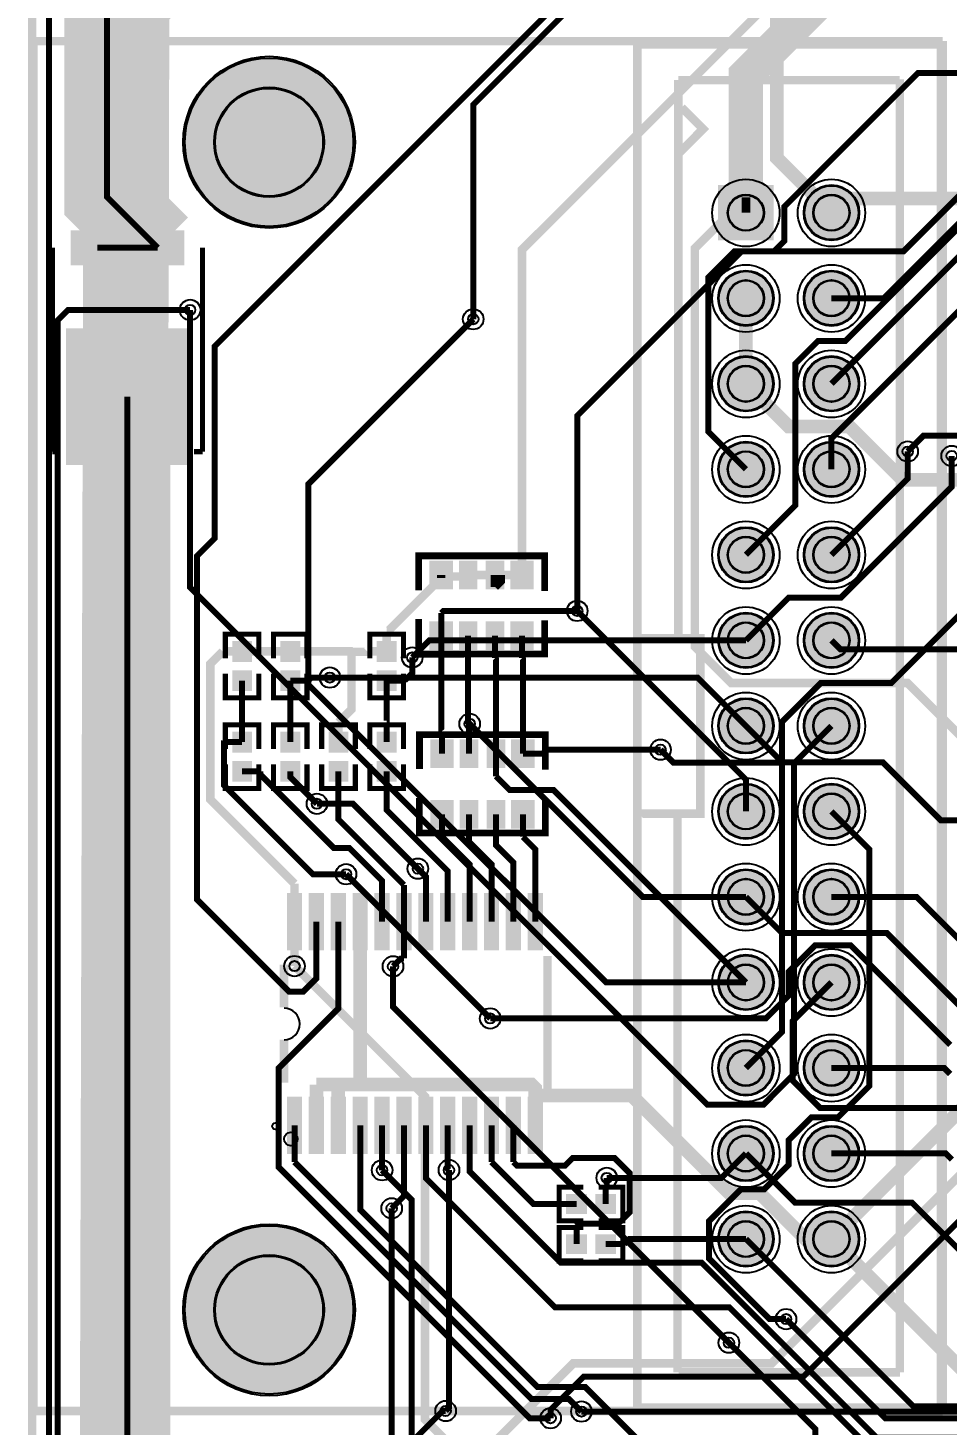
# Model space of a CAD drawing. Header units: millimetres. Extents: x 0 to 210, y -1 to 136.
# Drawn here: x -0.21 to 27.08, y 34.78 to 76.28 of the extents above; entities that cross this region are included whole.
import ezdxf

# ---------------------------------------------------------------- set-up
doc = ezdxf.new("R2010")
doc.units = ezdxf.units.MM
for name, color, linetype, true_color in [('BoardOutLine', 7, 'Continuous', 0xff00ff), ('BottomLayer', 7, 'Continuous', 0x0000ff), ('BottomSolderMaskLayer', 7, 'Continuous', 0xaa00ff), ('Document', 7, 'Continuous', 0xffffff), ('Hole', 7, 'Continuous', 0x222222), ('Multi-Layer', 7, 'Continuous', 0xc0c0c0), ('TopLayer', 7, 'Continuous', 0xff0000), ('TopPasteMaskLayer', 7, 'Continuous', 0x808080), ('TopSilkLayer', 7, 'Continuous', 0xffcc00), ('TopSolderMaskLayer', 7, 'Continuous', 0x800080)]:
    doc.layers.add(name, color=color, linetype=linetype, true_color=true_color)

msp = doc.modelspace()

# ---------------------------------------------------------------- hatches: boundary and pattern name
at = {"layer": 'BottomSolderMaskLayer'}
for points in [[(4.399, 72.884, 1), (9.5, 72.884, 1)], [(21.933, 71.615), (21.933, 69.965), (20.282, 69.965), (20.282, 71.615)], [(22.822, 70.79, 1), (24.473, 70.79, 1)], [(20.282, 68.25, 1), (21.933, 68.25, 1)], [(22.822, 68.25, 1), (24.473, 68.25, 1)], [(20.282, 65.71, 1), (21.933, 65.71, 1)], [(22.822, 65.71, 1), (24.473, 65.71, 1)], [(20.282, 63.17, 1), (21.933, 63.17, 1)], [(22.822, 63.17, 1), (24.473, 63.17, 1)], [(20.282, 60.63, 1), (21.933, 60.63, 1)], [(22.822, 60.63, 1), (24.473, 60.63, 1)], [(20.282, 58.09, 1), (21.933, 58.09, 1)], [(22.822, 58.09, 1), (24.473, 58.09, 1)], [(20.282, 55.55, 1), (21.933, 55.55, 1)], [(22.822, 55.55, 1), (24.473, 55.55, 1)], [(20.282, 53.01, 1), (21.933, 53.01, 1)], [(22.822, 53.01, 1), (24.473, 53.01, 1)], [(20.282, 50.47, 1), (21.933, 50.47, 1)], [(22.822, 50.47, 1), (24.473, 50.47, 1)], [(20.282, 47.93, 1), (21.933, 47.93, 1)], [(22.822, 47.93, 1), (24.473, 47.93, 1)], [(20.282, 45.39, 1), (21.933, 45.39, 1)], [(22.822, 45.39, 1), (24.473, 45.39, 1)], [(20.282, 42.85, 1), (21.933, 42.85, 1)], [(22.822, 42.85, 1), (24.473, 42.85, 1)], [(20.282, 40.31, 1), (21.933, 40.31, 1)], [(22.822, 40.31, 1), (24.473, 40.31, 1)], [(4.399, 38.204, 1), (9.5, 38.204, 1)]]:
    msp.add_hatch(color=256, dxfattribs=at).paths.add_polyline_path(points)
at = {"layer": 'Document'}
msp.add_hatch(color=256, dxfattribs=at).paths.add_polyline_path([(2.703, 67.538), (2.203, 68.038), (3.203, 68.038)])
at = {"layer": 'Multi-Layer'}
for points in [[(21.907, 71.59), (21.907, 69.99), (20.307, 69.99), (20.307, 71.59)], [(22.848, 70.79, 1), (24.448, 70.79, 1)], [(20.308, 68.25, 1), (21.908, 68.25, 1)], [(22.848, 68.25, 1), (24.448, 68.25, 1)], [(20.308, 65.71, 1), (21.908, 65.71, 1)], [(22.848, 65.71, 1), (24.448, 65.71, 1)], [(20.308, 63.17, 1), (21.908, 63.17, 1)], [(22.848, 63.17, 1), (24.448, 63.17, 1)], [(20.308, 60.63, 1), (21.908, 60.63, 1)], [(22.848, 60.63, 1), (24.448, 60.63, 1)], [(20.308, 58.09, 1), (21.908, 58.09, 1)], [(22.848, 58.09, 1), (24.448, 58.09, 1)], [(20.308, 55.55, 1), (21.908, 55.55, 1)], [(22.848, 55.55, 1), (24.448, 55.55, 1)], [(20.308, 53.01, 1), (21.908, 53.01, 1)], [(22.848, 53.01, 1), (24.448, 53.01, 1)], [(20.308, 50.47, 1), (21.908, 50.47, 1)], [(22.848, 50.47, 1), (24.448, 50.47, 1)], [(20.308, 47.93, 1), (21.908, 47.93, 1)], [(22.848, 47.93, 1), (24.448, 47.93, 1)], [(20.308, 45.39, 1), (21.908, 45.39, 1)], [(22.848, 45.39, 1), (24.448, 45.39, 1)], [(20.308, 42.85, 1), (21.908, 42.85, 1)], [(22.848, 42.85, 1), (24.448, 42.85, 1)], [(20.308, 40.31, 1), (21.908, 40.31, 1)], [(22.848, 40.31, 1), (24.448, 40.31, 1)]]:
    msp.add_hatch(color=256, dxfattribs=at).paths.add_polyline_path(points)
at = {"layer": 'TopLayer'}
for points in [[(1.093, 69.248), (1.093, 70.248), (2.593, 70.248), (2.593, 69.248)], [(2.893, 69.248), (2.893, 70.248), (4.393, 70.248), (4.393, 69.248)], [(4.543, 63.328), (4.543, 67.328), (0.943, 67.328), (0.943, 63.328)], [(11.734, 60.43), (12.384, 60.43), (12.384, 59.63), (11.734, 59.63)], [(12.608, 60.43), (13.108, 60.43), (13.108, 59.63), (12.608, 59.63)], [(13.408, 60.43), (13.908, 60.43), (13.908, 59.63), (13.408, 59.63)], [(14.133, 60.43), (14.783, 60.43), (14.783, 59.63), (14.133, 59.63)], [(11.734, 58.63), (12.384, 58.63), (12.384, 57.83), (11.734, 57.83)], [(12.608, 58.63), (13.108, 58.63), (13.108, 57.83), (12.608, 57.83)], [(13.408, 58.63), (13.908, 58.63), (13.908, 57.83), (13.408, 57.83)], [(14.133, 58.63), (14.783, 58.63), (14.783, 57.83), (14.133, 57.83)], [(6.416, 57.477), (5.876, 57.477), (5.876, 58.043), (6.416, 58.043)], [(7.846, 57.477), (7.306, 57.477), (7.306, 58.043), (7.846, 58.043)], [(10.709, 57.477), (10.169, 57.477), (10.169, 58.043), (10.709, 58.043)], [(6.416, 57.177), (5.876, 57.177), (5.876, 56.611), (6.416, 56.611)], [(7.846, 57.177), (7.306, 57.177), (7.306, 56.611), (7.846, 56.611)], [(10.709, 57.177), (10.169, 57.177), (10.169, 56.611), (10.709, 56.611)], [(6.416, 54.784), (5.876, 54.784), (5.876, 55.35), (6.416, 55.35)], [(7.846, 54.784), (7.306, 54.784), (7.306, 55.35), (7.846, 55.35)], [(9.279, 54.784), (8.739, 54.784), (8.739, 55.35), (9.279, 55.35)], [(10.709, 54.784), (10.169, 54.784), (10.169, 55.35), (10.709, 55.35)], [(11.759, 55.122), (12.409, 55.122), (12.409, 54.322), (11.759, 54.322)], [(12.634, 55.122), (13.134, 55.122), (13.134, 54.322), (12.634, 54.322)], [(13.434, 55.122), (13.934, 55.122), (13.934, 54.322), (13.434, 54.322)], [(14.159, 55.122), (14.809, 55.122), (14.809, 54.322), (14.159, 54.322)], [(6.416, 54.484), (5.876, 54.484), (5.876, 53.919), (6.416, 53.919)], [(7.846, 54.484), (7.306, 54.484), (7.306, 53.919), (7.846, 53.919)], [(9.279, 54.484), (8.739, 54.484), (8.739, 53.919), (9.279, 53.919)], [(10.709, 54.484), (10.169, 54.484), (10.169, 53.919), (10.709, 53.919)], [(11.759, 53.322), (12.409, 53.322), (12.409, 52.522), (11.759, 52.522)], [(12.634, 53.322), (13.134, 53.322), (13.134, 52.522), (12.634, 52.522)], [(13.434, 53.322), (13.934, 53.322), (13.934, 52.522), (13.434, 52.522)], [(14.159, 53.322), (14.809, 53.322), (14.809, 52.522), (14.159, 52.522)], [(7.502, 50.557), (7.902, 50.557), (7.902, 48.907), (7.502, 48.907)], [(8.152, 50.557), (8.552, 50.557), (8.552, 48.907), (8.152, 48.907)], [(8.802, 50.557), (9.202, 50.557), (9.202, 48.907), (8.802, 48.907)], [(9.452, 50.557), (9.852, 50.557), (9.852, 48.907), (9.452, 48.907)], [(10.102, 50.557), (10.502, 50.557), (10.502, 48.907), (10.102, 48.907)], [(10.752, 50.557), (11.152, 50.557), (11.152, 48.907), (10.752, 48.907)], [(11.402, 50.557), (11.802, 50.557), (11.802, 48.907), (11.402, 48.907)], [(12.052, 50.557), (12.452, 50.557), (12.452, 48.907), (12.052, 48.907)], [(12.702, 50.557), (13.102, 50.557), (13.102, 48.907), (12.702, 48.907)], [(13.352, 50.557), (13.752, 50.557), (13.752, 48.907), (13.352, 48.907)], [(14.002, 50.557), (14.402, 50.557), (14.402, 48.907), (14.002, 48.907)], [(14.652, 50.557), (15.052, 50.557), (15.052, 48.907), (14.652, 48.907)], [(7.502, 44.512), (7.902, 44.512), (7.902, 42.862), (7.502, 42.862)], [(8.152, 44.512), (8.552, 44.512), (8.552, 42.862), (8.152, 42.862)], [(8.802, 44.512), (9.202, 44.512), (9.202, 42.862), (8.802, 42.862)], [(9.452, 44.512), (9.852, 44.512), (9.852, 42.862), (9.452, 42.862)], [(10.102, 44.512), (10.502, 44.512), (10.502, 42.862), (10.102, 42.862)], [(10.752, 44.512), (11.152, 44.512), (11.152, 42.862), (10.752, 42.862)], [(11.402, 44.512), (11.802, 44.512), (11.802, 42.862), (11.402, 42.862)], [(12.052, 44.512), (12.452, 44.512), (12.452, 42.862), (12.052, 42.862)], [(12.702, 44.512), (13.102, 44.512), (13.102, 42.862), (12.702, 42.862)], [(13.352, 44.512), (13.752, 44.512), (13.752, 42.862), (13.352, 42.862)], [(14.002, 44.512), (14.402, 44.512), (14.402, 42.862), (14.002, 42.862)], [(14.652, 44.512), (15.052, 44.512), (15.052, 42.862), (14.652, 42.862)], [(16.36, 41.62), (16.36, 41.08), (15.794, 41.08), (15.794, 41.62)], [(16.66, 41.62), (16.66, 41.08), (17.225, 41.08), (17.225, 41.62)], [(16.36, 40.426), (16.36, 39.886), (15.794, 39.886), (15.794, 40.426)], [(16.66, 40.426), (16.66, 39.886), (17.225, 39.886), (17.225, 40.426)]]:
    msp.add_hatch(color=256, dxfattribs=at).paths.add_polyline_path(points)
at = {"layer": 'TopPasteMaskLayer'}
for points in [[(1.093, 69.248), (1.093, 70.248), (2.593, 70.248), (2.593, 69.248)], [(2.893, 69.248), (2.893, 70.248), (4.393, 70.248), (4.393, 69.248)], [(4.543, 63.328), (4.543, 67.328), (0.943, 67.328), (0.943, 63.328)], [(11.734, 60.43), (12.384, 60.43), (12.384, 59.63), (11.734, 59.63)], [(12.608, 60.43), (13.108, 60.43), (13.108, 59.63), (12.608, 59.63)], [(13.408, 60.43), (13.908, 60.43), (13.908, 59.63), (13.408, 59.63)], [(14.133, 60.43), (14.783, 60.43), (14.783, 59.63), (14.133, 59.63)], [(11.734, 58.63), (12.384, 58.63), (12.384, 57.83), (11.734, 57.83)], [(12.608, 58.63), (13.108, 58.63), (13.108, 57.83), (12.608, 57.83)], [(13.408, 58.63), (13.908, 58.63), (13.908, 57.83), (13.408, 57.83)], [(14.133, 58.63), (14.783, 58.63), (14.783, 57.83), (14.133, 57.83)], [(6.376, 57.462), (5.916, 57.462), (5.876, 57.502), (5.876, 58.003), (5.916, 58.043), (6.376, 58.043), (6.416, 58.003), (6.416, 57.502)], [(7.806, 57.462), (7.346, 57.462), (7.306, 57.502), (7.306, 58.003), (7.346, 58.043), (7.806, 58.043), (7.846, 58.003), (7.846, 57.502)], [(10.669, 57.462), (10.209, 57.462), (10.169, 57.502), (10.169, 58.003), (10.209, 58.043), (10.669, 58.043), (10.709, 58.003), (10.709, 57.502)], [(6.376, 57.192), (5.916, 57.192), (5.876, 57.152), (5.876, 56.651), (5.916, 56.611), (6.376, 56.611), (6.416, 56.651), (6.416, 57.152)], [(7.806, 57.192), (7.346, 57.192), (7.306, 57.152), (7.306, 56.651), (7.346, 56.611), (7.806, 56.611), (7.846, 56.651), (7.846, 57.152)], [(10.669, 57.192), (10.209, 57.192), (10.169, 57.152), (10.169, 56.651), (10.209, 56.611), (10.669, 56.611), (10.709, 56.651), (10.709, 57.152)], [(6.376, 54.769), (5.916, 54.769), (5.876, 54.809), (5.876, 55.31), (5.916, 55.35), (6.376, 55.35), (6.416, 55.31), (6.416, 54.809)], [(7.806, 54.769), (7.346, 54.769), (7.306, 54.809), (7.306, 55.31), (7.346, 55.35), (7.806, 55.35), (7.846, 55.31), (7.846, 54.809)], [(9.239, 54.769), (8.779, 54.769), (8.739, 54.809), (8.739, 55.31), (8.779, 55.35), (9.239, 55.35), (9.279, 55.31), (9.279, 54.809)], [(10.669, 54.769), (10.209, 54.769), (10.169, 54.809), (10.169, 55.31), (10.209, 55.35), (10.669, 55.35), (10.709, 55.31), (10.709, 54.809)], [(11.759, 55.122), (12.409, 55.122), (12.409, 54.322), (11.759, 54.322)], [(12.634, 55.122), (13.134, 55.122), (13.134, 54.322), (12.634, 54.322)], [(13.434, 55.122), (13.934, 55.122), (13.934, 54.322), (13.434, 54.322)], [(14.159, 55.122), (14.809, 55.122), (14.809, 54.322), (14.159, 54.322)], [(6.376, 54.499), (5.916, 54.499), (5.876, 54.459), (5.876, 53.959), (5.916, 53.919), (6.376, 53.919), (6.416, 53.959), (6.416, 54.459)], [(7.806, 54.499), (7.346, 54.499), (7.306, 54.459), (7.306, 53.959), (7.346, 53.919), (7.806, 53.919), (7.846, 53.959), (7.846, 54.459)], [(9.239, 54.499), (8.779, 54.499), (8.739, 54.459), (8.739, 53.959), (8.779, 53.919), (9.239, 53.919), (9.279, 53.959), (9.279, 54.459)], [(10.669, 54.499), (10.209, 54.499), (10.169, 54.459), (10.169, 53.959), (10.209, 53.919), (10.669, 53.919), (10.709, 53.959), (10.709, 54.459)], [(11.759, 53.322), (12.409, 53.322), (12.409, 52.522), (11.759, 52.522)], [(12.634, 53.322), (13.134, 53.322), (13.134, 52.522), (12.634, 52.522)], [(13.434, 53.322), (13.934, 53.322), (13.934, 52.522), (13.434, 52.522)], [(14.159, 53.322), (14.809, 53.322), (14.809, 52.522), (14.159, 52.522)], [(7.502, 50.557), (7.902, 50.557), (7.902, 48.907), (7.502, 48.907)], [(8.152, 50.557), (8.552, 50.557), (8.552, 48.907), (8.152, 48.907)], [(8.802, 50.557), (9.202, 50.557), (9.202, 48.907), (8.802, 48.907)], [(9.452, 50.557), (9.852, 50.557), (9.852, 48.907), (9.452, 48.907)], [(10.102, 50.557), (10.502, 50.557), (10.502, 48.907), (10.102, 48.907)], [(10.752, 50.557), (11.152, 50.557), (11.152, 48.907), (10.752, 48.907)], [(11.402, 50.557), (11.802, 50.557), (11.802, 48.907), (11.402, 48.907)], [(12.052, 50.557), (12.452, 50.557), (12.452, 48.907), (12.052, 48.907)], [(12.702, 50.557), (13.102, 50.557), (13.102, 48.907), (12.702, 48.907)], [(13.352, 50.557), (13.752, 50.557), (13.752, 48.907), (13.352, 48.907)], [(14.002, 50.557), (14.402, 50.557), (14.402, 48.907), (14.002, 48.907)], [(14.652, 50.557), (15.052, 50.557), (15.052, 48.907), (14.652, 48.907)], [(7.502, 44.512), (7.902, 44.512), (7.902, 42.862), (7.502, 42.862)], [(8.152, 44.512), (8.552, 44.512), (8.552, 42.862), (8.152, 42.862)], [(8.802, 44.512), (9.202, 44.512), (9.202, 42.862), (8.802, 42.862)], [(9.452, 44.512), (9.852, 44.512), (9.852, 42.862), (9.452, 42.862)], [(10.102, 44.512), (10.502, 44.512), (10.502, 42.862), (10.102, 42.862)], [(10.752, 44.512), (11.152, 44.512), (11.152, 42.862), (10.752, 42.862)], [(11.402, 44.512), (11.802, 44.512), (11.802, 42.862), (11.402, 42.862)], [(12.052, 44.512), (12.452, 44.512), (12.452, 42.862), (12.052, 42.862)], [(12.702, 44.512), (13.102, 44.512), (13.102, 42.862), (12.702, 42.862)], [(13.352, 44.512), (13.752, 44.512), (13.752, 42.862), (13.352, 42.862)], [(14.002, 44.512), (14.402, 44.512), (14.402, 42.862), (14.002, 42.862)], [(14.652, 44.512), (15.052, 44.512), (15.052, 42.862), (14.652, 42.862)], [(16.375, 41.58), (16.375, 41.12), (16.335, 41.08), (15.834, 41.08), (15.794, 41.12), (15.794, 41.58), (15.834, 41.62), (16.335, 41.62)], [(16.645, 41.58), (16.645, 41.12), (16.685, 41.08), (17.185, 41.08), (17.225, 41.12), (17.225, 41.58), (17.185, 41.62), (16.685, 41.62)], [(16.375, 40.386), (16.375, 39.926), (16.335, 39.886), (15.834, 39.886), (15.794, 39.926), (15.794, 40.386), (15.834, 40.426), (16.335, 40.426)], [(16.645, 40.386), (16.645, 39.926), (16.685, 39.886), (17.185, 39.886), (17.225, 39.926), (17.225, 40.386), (17.185, 40.426), (16.685, 40.426)]]:
    msp.add_hatch(color=256, dxfattribs=at).paths.add_polyline_path(points)
at = {"layer": 'TopSilkLayer'}
msp.add_hatch(color=256, dxfattribs=at).paths.add_polyline_path([(2.723, 67.548), (2.223, 68.048), (3.223, 68.048)])
at = {"layer": 'TopSolderMaskLayer'}
for points in [[(4.399, 72.884, 1), (9.5, 72.884, 1)], [(21.933, 71.615), (21.933, 69.965), (20.282, 69.965), (20.282, 71.615)], [(22.822, 70.79, 1), (24.473, 70.79, 1)], [(1.055, 69.231), (1.055, 70.264), (2.631, 70.264), (2.631, 69.231)], [(2.855, 69.231), (2.855, 70.264), (4.431, 70.264), (4.431, 69.231)], [(20.282, 68.25, 1), (21.933, 68.25, 1)], [(22.822, 68.25, 1), (24.473, 68.25, 1)], [(4.566, 63.3), (4.566, 67.356), (0.92, 67.356), (0.92, 63.3)], [(20.282, 65.71, 1), (21.933, 65.71, 1)], [(22.822, 65.71, 1), (24.473, 65.71, 1)], [(20.282, 63.17, 1), (21.933, 63.17, 1)], [(22.822, 63.17, 1), (24.473, 63.17, 1)], [(20.282, 60.63, 1), (21.933, 60.63, 1)], [(22.822, 60.63, 1), (24.473, 60.63, 1)], [(11.708, 60.456), (12.409, 60.456), (12.409, 59.605), (11.708, 59.605)], [(12.583, 60.456), (13.134, 60.456), (13.134, 59.605), (12.583, 59.605)], [(13.383, 60.456), (13.934, 60.456), (13.934, 59.605), (13.383, 59.605)], [(14.108, 60.456), (14.809, 60.456), (14.809, 59.605), (14.108, 59.605)], [(11.708, 58.656), (12.409, 58.656), (12.409, 57.805), (11.708, 57.805)], [(12.583, 58.656), (13.134, 58.656), (13.134, 57.805), (12.583, 57.805)], [(13.383, 58.656), (13.934, 58.656), (13.934, 57.805), (13.383, 57.805)], [(14.108, 58.656), (14.809, 58.656), (14.809, 57.805), (14.108, 57.805)], [(20.282, 58.09, 1), (21.933, 58.09, 1)], [(22.822, 58.09, 1), (24.473, 58.09, 1)], [(6.441, 57.45), (5.852, 57.45), (5.852, 58.069), (6.441, 58.069)], [(7.871, 57.45), (7.282, 57.45), (7.282, 58.069), (7.871, 58.069)], [(10.733, 57.45), (10.145, 57.45), (10.145, 58.069), (10.733, 58.069)], [(6.441, 57.203), (5.852, 57.203), (5.852, 56.585), (6.441, 56.585)], [(7.871, 57.203), (7.282, 57.203), (7.282, 56.585), (7.871, 56.585)], [(10.733, 57.203), (10.145, 57.203), (10.145, 56.585), (10.733, 56.585)], [(20.282, 55.55, 1), (21.933, 55.55, 1)], [(22.822, 55.55, 1), (24.473, 55.55, 1)], [(6.441, 54.758), (5.852, 54.758), (5.852, 55.377), (6.441, 55.377)], [(7.871, 54.758), (7.282, 54.758), (7.282, 55.377), (7.871, 55.377)], [(9.303, 54.758), (8.715, 54.758), (8.715, 55.377), (9.303, 55.377)], [(10.733, 54.758), (10.145, 54.758), (10.145, 55.377), (10.733, 55.377)], [(11.734, 55.147), (12.434, 55.147), (12.434, 54.296), (11.734, 54.296)], [(12.608, 55.147), (13.159, 55.147), (13.159, 54.296), (12.608, 54.296)], [(13.408, 55.147), (13.959, 55.147), (13.959, 54.296), (13.408, 54.296)], [(14.133, 55.147), (14.834, 55.147), (14.834, 54.296), (14.133, 54.296)], [(6.441, 54.511), (5.852, 54.511), (5.852, 53.892), (6.441, 53.892)], [(7.871, 54.511), (7.282, 54.511), (7.282, 53.892), (7.871, 53.892)], [(9.303, 54.511), (8.715, 54.511), (8.715, 53.892), (9.303, 53.892)], [(10.733, 54.511), (10.145, 54.511), (10.145, 53.892), (10.733, 53.892)], [(20.282, 53.01, 1), (21.933, 53.01, 1)], [(22.822, 53.01, 1), (24.473, 53.01, 1)], [(11.734, 53.347), (12.434, 53.347), (12.434, 52.496), (11.734, 52.496)], [(12.608, 53.347), (13.159, 53.347), (13.159, 52.496), (12.608, 52.496)], [(13.408, 53.347), (13.959, 53.347), (13.959, 52.496), (13.408, 52.496)], [(14.133, 53.347), (14.834, 53.347), (14.834, 52.496), (14.133, 52.496)], [(20.282, 50.47, 1), (21.933, 50.47, 1)], [(22.822, 50.47, 1), (24.473, 50.47, 1)], [(7.477, 50.583), (7.928, 50.583), (7.928, 48.882), (7.477, 48.882)], [(8.127, 50.583), (8.578, 50.583), (8.578, 48.882), (8.127, 48.882)], [(8.777, 50.583), (9.228, 50.583), (9.228, 48.882), (8.777, 48.882)], [(9.427, 50.583), (9.878, 50.583), (9.878, 48.882), (9.427, 48.882)], [(10.077, 50.583), (10.528, 50.583), (10.528, 48.882), (10.077, 48.882)], [(10.727, 50.583), (11.178, 50.583), (11.178, 48.882), (10.727, 48.882)], [(11.377, 50.583), (11.828, 50.583), (11.828, 48.882), (11.377, 48.882)], [(12.027, 50.583), (12.478, 50.583), (12.478, 48.882), (12.027, 48.882)], [(12.677, 50.583), (13.128, 50.583), (13.128, 48.882), (12.677, 48.882)], [(13.327, 50.583), (13.778, 50.583), (13.778, 48.882), (13.327, 48.882)], [(13.977, 50.583), (14.428, 50.583), (14.428, 48.882), (13.977, 48.882)], [(14.627, 50.583), (15.078, 50.583), (15.078, 48.882), (14.627, 48.882)], [(20.282, 47.93, 1), (21.933, 47.93, 1)], [(22.822, 47.93, 1), (24.473, 47.93, 1)], [(20.282, 45.39, 1), (21.933, 45.39, 1)], [(22.822, 45.39, 1), (24.473, 45.39, 1)], [(7.477, 44.537), (7.928, 44.537), (7.928, 42.837), (7.477, 42.837)], [(8.127, 44.537), (8.578, 44.537), (8.578, 42.837), (8.127, 42.837)], [(8.777, 44.537), (9.228, 44.537), (9.228, 42.837), (8.777, 42.837)], [(9.427, 44.537), (9.878, 44.537), (9.878, 42.837), (9.427, 42.837)], [(10.077, 44.537), (10.528, 44.537), (10.528, 42.837), (10.077, 42.837)], [(10.727, 44.537), (11.178, 44.537), (11.178, 42.837), (10.727, 42.837)], [(11.377, 44.537), (11.828, 44.537), (11.828, 42.837), (11.377, 42.837)], [(12.027, 44.537), (12.478, 44.537), (12.478, 42.837), (12.027, 42.837)], [(12.677, 44.537), (13.128, 44.537), (13.128, 42.837), (12.677, 42.837)], [(13.327, 44.537), (13.778, 44.537), (13.778, 42.837), (13.327, 42.837)], [(13.977, 44.537), (14.428, 44.537), (14.428, 42.837), (13.977, 42.837)], [(14.627, 44.537), (15.078, 44.537), (15.078, 42.837), (14.627, 42.837)], [(20.282, 42.85, 1), (21.933, 42.85, 1)], [(22.822, 42.85, 1), (24.473, 42.85, 1)], [(16.385, 41.646), (16.385, 41.055), (15.769, 41.055), (15.769, 41.646)], [(16.634, 41.646), (16.634, 41.055), (17.251, 41.055), (17.251, 41.646)], [(20.282, 40.31, 1), (21.933, 40.31, 1)], [(22.822, 40.31, 1), (24.473, 40.31, 1)], [(4.399, 38.204, 1), (9.5, 38.204, 1)], [(16.385, 40.452), (16.385, 39.861), (15.769, 39.861), (15.769, 40.452)], [(16.634, 40.452), (16.634, 39.861), (17.251, 39.861), (17.251, 40.452)]]:
    msp.add_hatch(color=256, dxfattribs=at).paths.add_polyline_path(points)

# ---------------------------------------------------------------- linework, layer by layer
at = {"layer": 'BoardOutLine', "const_width": 0.254}
msp.add_lwpolyline([(-0.086, 135.625), (209.914, 135.625), (209.914, -0.375), (-0.086, -0.375), (-0.086, 135.625)], close=True, dxfattribs=at)
at = {"layer": 'BottomLayer'}
for points, const_width in [([(19.9, 130.784), (18.575, 132.11), (5.374, 132.11), (4.19, 130.926), (4.19, 130.639), (0.408, 126.857), (0.408, 12.537), (7.435, 5.509), (59.446, 5.509), (64.03, 10.093), (64.03, 11.677)], 0.178), ([(8.686, 11.241), (3.911, 11.241), (2.54, 12.613), (2.717, 77.053), (4.79, 79.123)], 2.54), ([(23.648, 70.79), (22.022, 72.416), (22.022, 79.704)], 0.406), ([(4.788, 79.123), (4.79, 79.123), (2.717, 77.053), (2.54, 12.613), (3.911, 11.241), (8.686, 11.241)], 0.406), ([(23.648, 68.25), (25.205, 68.25), (29.137, 72.181), (29.137, 72.764)], 0.178), ([(16.099, 58.966), (16.099, 64.759), (20.987, 69.647), (25.791, 69.647), (28.334, 72.191)], 0.178), ([(21.108, 68.25), (21.108, 65.71)], 0.406), ([(4.602, 67.903), (4.602, 59.663), (19.962, 44.302), (21.63, 44.302), (22.535, 45.208), (22.535, 54.437), (23.648, 55.55)], 0.178), ([(21.108, 47.93), (16.959, 47.93), (8.112, 56.777), (8.112, 62.727), (13.011, 67.626)], 0.178), ([(21.108, 65.71), (22.378, 64.44), (24.181, 64.44), (25.761, 62.86), (30.612, 62.86), (31.979, 61.494)], 0.406), ([(33.284, 64.267), (33.187, 64.171), (26.385, 64.171), (25.912, 63.699)], 0.178), ([(30.605, 60.766), (30.05, 60.211), (28.816, 60.211), (25.425, 56.82), (23.328, 56.82), (22.177, 55.669), (22.177, 54.455)], 0.178), ([(21.108, 58.09), (11.708, 58.09), (11.2, 57.582)], 0.178), ([(8.753, 56.986), (19.672, 56.986), (21.108, 55.55)], 0.178), ([(21.108, 50.47), (18.045, 50.47), (12.905, 55.61)], 0.178), ([(22.177, 54.455), (18.959, 54.455), (18.572, 54.842)], 0.178), ([(22.177, 54.455), (22.177, 46.46), (21.108, 45.39)], 0.178), ([(8.369, 53.236), (9.44, 53.236), (11.366, 51.309)], 0.178), ([(23.648, 53.01), (24.773, 51.885), (24.773, 44.853), (23.839, 43.919), (23.049, 43.919), (22.378, 43.248), (22.378, 42.514), (21.645, 41.781), (20.951, 41.781), (20.012, 40.842), (20.012, 39.731), (21.811, 37.932), (22.299, 37.932)], 0.178), ([(9.233, 51.144), (13.516, 46.861)], 0.178), ([(23.648, 40.31), (29.439, 46.101), (29.439, 48.794)], 0.406), ([(7.703, 48.415), (11.58, 44.538), (11.58, 34.95), (12.482, 34.047)], 0.254), ([(20.603, 37.23), (10.629, 47.204), (10.629, 48.408)], 0.178), ([(29.981, 45.029), (29.767, 45.029), (27.5, 42.762), (27.5, 42.245), (21.873, 36.619), (15.985, 36.619), (11.176, 31.81), (11.176, 23.927), (9.878, 22.63)], 0.254), ([(33.477, 43.986), (30.254, 43.986), (30.024, 43.755), (30.024, 43.434), (22.813, 36.223), (16.293, 36.223), (15.308, 35.238), (15.308, 34.988)], 0.178), ([(21.108, 42.85), (20.384, 42.126), (16.976, 42.126)], 0.178), ([(10.631, 17.33), (10.631, 18.269), (9.243, 19.657), (9.243, 22.832), (10.78, 24.369), (10.78, 31.981), (11.184, 32.385), (11.184, 41.47), (10.303, 42.352)], 0.178), ([(12.192, 35.203), (12.289, 35.3), (12.289, 42.358)], 0.178), ([(8.918, 19.171), (8.697, 19.392), (8.697, 31.981), (10.588, 33.871), (10.588, 41.221)], 0.178), ([(32.676, 34.399), (31.89, 35.185), (16.224, 35.185)], 0.178)]:
    msp.add_lwpolyline(points, dxfattribs=dict(at, const_width=const_width))
at = {"layer": 'BottomSolderMaskLayer'}
for centre, radius in [((6.949, 72.884), 2.551), ((6.948, 72.884), 1.633), ((23.648, 70.79), 0.825), ((21.107, 70.79), 0.542), ((23.647, 70.79), 0.542), ((21.108, 68.25), 0.825), ((23.648, 68.25), 0.825), ((21.107, 68.25), 0.542), ((23.647, 68.25), 0.542), ((21.108, 65.71), 0.825), ((23.648, 65.71), 0.825), ((21.107, 65.71), 0.542), ((23.647, 65.71), 0.542), ((21.108, 63.17), 0.825), ((23.648, 63.17), 0.825), ((21.107, 63.17), 0.542), ((23.647, 63.17), 0.542), ((21.108, 60.63), 0.825), ((23.648, 60.63), 0.825), ((21.107, 60.63), 0.542), ((23.647, 60.63), 0.542), ((21.108, 58.09), 0.825), ((21.107, 58.09), 0.542), ((23.648, 58.09), 0.825), ((23.647, 58.09), 0.542), ((21.108, 55.55), 0.825), ((21.107, 55.55), 0.542), ((23.648, 55.55), 0.825), ((23.647, 55.55), 0.542), ((21.108, 53.01), 0.825), ((21.107, 53.01), 0.542), ((23.648, 53.01), 0.825), ((23.647, 53.01), 0.542), ((21.108, 50.47), 0.825), ((23.648, 50.47), 0.825), ((21.107, 50.47), 0.542), ((23.647, 50.47), 0.542), ((21.108, 47.93), 0.825), ((23.648, 47.93), 0.825), ((21.107, 47.93), 0.542), ((23.647, 47.93), 0.542), ((21.108, 45.39), 0.825), ((23.648, 45.39), 0.825), ((21.107, 45.39), 0.542), ((23.647, 45.39), 0.542), ((21.108, 42.85), 0.825), ((23.648, 42.85), 0.825), ((21.107, 42.85), 0.542), ((23.647, 42.85), 0.542), ((21.108, 40.31), 0.825), ((23.648, 40.31), 0.825), ((6.949, 38.204), 2.551), ((21.107, 40.31), 0.542), ((23.647, 40.31), 0.542), ((6.948, 38.204), 1.633)]:
    msp.add_circle(centre, radius, dxfattribs=at)
at = {"layer": 'Document'}
msp.add_circle((7.594, 43.281), 0.2, dxfattribs=at)
at = {"layer": 'Hole'}
for centre in [(4.602, 67.903), (13.011, 67.626), (25.912, 63.698), (27.218, 63.566), (16.099, 58.965), (11.199, 57.581), (8.753, 56.985), (12.905, 55.61), (18.572, 54.842), (8.369, 53.235), (11.366, 51.309), (9.233, 51.144), (7.703, 48.415), (10.629, 48.408), (13.516, 46.861), (10.303, 42.352), (12.289, 42.358), (16.976, 42.126), (10.588, 41.221), (22.299, 37.932), (20.603, 37.23), (12.192, 35.203), (16.224, 35.185), (15.308, 34.988)]:
    msp.add_circle(centre, 0.153, dxfattribs=at)
at = {"layer": 'Multi-Layer'}
for centre, radius in [((6.949, 72.884), 2.5), ((6.948, 72.884), 1.6), ((23.648, 70.79), 0.8), ((21.107, 70.79), 0.525), ((23.647, 70.79), 0.525), ((21.108, 68.25), 0.8), ((23.648, 68.25), 0.8), ((21.107, 68.25), 0.525), ((23.647, 68.25), 0.525), ((4.602, 67.903), 0.305), ((13.011, 67.626), 0.305), ((21.108, 65.71), 0.8), ((23.648, 65.71), 0.8), ((21.107, 65.71), 0.525), ((23.647, 65.71), 0.525), ((21.108, 63.17), 0.8), ((23.648, 63.17), 0.8), ((25.912, 63.698), 0.305), ((21.107, 63.17), 0.525), ((23.647, 63.17), 0.525), ((27.218, 63.566), 0.305), ((21.108, 60.63), 0.8), ((23.648, 60.63), 0.8), ((21.107, 60.63), 0.525), ((23.647, 60.63), 0.525), ((16.099, 58.965), 0.305), ((21.108, 58.09), 0.8), ((21.107, 58.09), 0.525), ((23.648, 58.09), 0.8), ((23.647, 58.09), 0.525), ((11.199, 57.581), 0.305), ((8.753, 56.985), 0.305), ((21.108, 55.55), 0.8), ((21.107, 55.55), 0.525), ((23.648, 55.55), 0.8), ((23.647, 55.55), 0.525), ((12.905, 55.61), 0.305), ((18.572, 54.842), 0.305), ((8.369, 53.235), 0.305), ((21.108, 53.01), 0.8), ((21.107, 53.01), 0.525), ((23.648, 53.01), 0.8), ((23.647, 53.01), 0.525), ((11.366, 51.309), 0.305), ((9.233, 51.144), 0.305), ((21.108, 50.47), 0.8), ((23.648, 50.47), 0.8), ((21.107, 50.47), 0.525), ((23.647, 50.47), 0.525), ((7.703, 48.415), 0.305), ((10.629, 48.408), 0.305), ((21.108, 47.93), 0.8), ((23.648, 47.93), 0.8), ((21.107, 47.93), 0.525), ((23.647, 47.93), 0.525), ((13.516, 46.861), 0.305), ((21.108, 45.39), 0.8), ((23.648, 45.39), 0.8), ((21.107, 45.39), 0.525), ((23.647, 45.39), 0.525), ((21.108, 42.85), 0.8), ((23.648, 42.85), 0.8), ((21.107, 42.85), 0.525), ((23.647, 42.85), 0.525), ((10.303, 42.352), 0.305), ((12.289, 42.358), 0.305), ((16.976, 42.126), 0.305), ((10.588, 41.221), 0.305), ((21.108, 40.31), 0.8), ((23.648, 40.31), 0.8), ((6.949, 38.204), 2.5), ((21.107, 40.31), 0.525), ((23.647, 40.31), 0.525), ((6.948, 38.204), 1.6), ((22.299, 37.932), 0.305), ((20.603, 37.23), 0.305), ((12.192, 35.203), 0.305), ((15.308, 34.988), 0.305), ((16.224, 35.185), 0.305)]:
    msp.add_circle(centre, radius, dxfattribs=at)
at = {"layer": 'TopLayer'}
for points, const_width in [([(59.963, 86.719), (54.731, 81.488), (23.452, 81.488), (21.947, 79.983), (21.947, 77.18), (14.459, 69.692), (14.459, 60.031)], 0.254), ([(13.011, 67.626), (13.011, 73.995), (20.9, 81.884), (54.257, 81.884), (58.26, 85.887)], 0.178), ([(4.79, 82.625), (3.276, 82.625), (2.133, 81.482), (2.133, 71.259), (3.642, 69.747)], 2.54), ([(8.353, 49.733), (8.353, 48.048), (7.964, 47.659), (7.54, 47.659), (4.806, 50.394), (4.806, 60.593), (5.33, 61.117), (5.33, 66.82), (21.571, 83.061), (33.966, 83.061)], 0.178), ([(4.79, 82.625), (3.276, 82.625), (2.133, 81.482), (2.133, 71.259), (3.642, 69.748)], 0.178), ([(25.933, 79.705), (21.108, 74.88), (21.108, 70.79)], 1.016), ([(25.933, 79.705), (21.108, 74.88), (21.108, 71.248)], 0.254), ([(21.108, 63.17), (19.987, 64.29), (19.987, 68.865), (20.769, 69.647), (21.943, 69.647), (22.251, 69.954), (22.251, 70.97), (26.224, 74.943), (56.58, 74.943)], 0.178), ([(23.648, 70.79), (24.068, 71.211), (30.361, 71.211), (30.87, 71.719), (71.13, 71.719), (72.898, 69.951)], 0.406), ([(21.108, 71.248), (19.592, 69.732), (19.592, 57.902), (20.674, 56.82), (25.91, 56.82), (27.587, 55.144), (30.709, 55.144), (31.979, 53.874)], 0.254), ([(21.108, 71.248), (21.108, 70.79)], 0.254), ([(1.843, 69.749), (3.643, 69.749)], 2.54), ([(21.108, 60.63), (22.579, 62.101), (22.579, 66.309), (23.25, 66.98), (24.059, 66.98), (27.497, 70.418), (36.754, 70.418), (37.583, 71.247), (56.361, 71.247), (57.658, 69.951)], 0.178), ([(1.843, 69.749), (1.844, 69.749)], 0.178), ([(1.844, 69.749), (1.843, 69.748)], 0.178), ([(1.844, 69.749), (3.642, 69.749)], 0.178), ([(3.642, 69.748), (3.642, 69.749)], 0.178), ([(3.642, 69.749), (3.643, 69.749)], 0.178), ([(3.643, 69.748), (3.642, 69.748)], 0.178), ([(3.642, 69.748), (3.642, 69.748)], 0.178), ([(47.498, 69.951), (46.228, 68.681), (37.752, 68.681), (36.441, 69.992), (27.93, 69.992), (23.648, 65.71)], 0.178), ([(23.648, 58.09), (23.914, 57.824), (29.906, 57.824), (30.723, 58.64), (30.723, 59.367), (31.58, 60.224), (34.345, 60.224), (37.172, 63.05), (56.744, 63.05), (59.429, 65.735), (60.557, 65.735), (61.469, 66.648), (61.469, 67.982), (62.168, 68.681), (66.548, 68.681), (67.818, 69.951)], 0.178), ([(23.648, 63.17), (23.648, 64.089), (28.385, 68.826)], 0.178), ([(61.173, 4.578), (60.393, 5.359), (6.344, 5.359), (0.674, 11.029), (0.674, 67.597), (0.98, 67.903), (4.602, 67.903)], 0.178), ([(127.33, 6.898), (7.061, 6.898), (2.743, 11.216), (2.743, 60.706), (2.743, 60.706), (2.743, 65.329)], 2.54), ([(2.743, 63.018), (2.743, 65.329)], 0.178), ([(2.743, 63.018), (2.743, 63.018), (2.743, 65.328)], 0.178), ([(21.108, 58.09), (22.378, 59.36), (23.928, 59.36), (27.218, 62.65), (27.218, 63.566)], 0.178), ([(23.648, 60.63), (25.912, 62.895), (25.912, 63.699)], 0.178), ([(13.35, 6.898), (7.061, 6.898), (2.743, 11.216), (2.743, 60.706), (2.743, 60.706), (2.743, 63.018)], 0.178), ([(12.059, 59.943), (10.465, 58.349), (10.44, 58.349)], 0.254), ([(12.059, 60.031), (12.059, 59.987)], 0.254), ([(12.059, 59.987), (12.815, 59.987), (12.859, 60.031)], 0.254), ([(12.059, 59.987), (12.059, 59.943)], 0.254), ([(13.659, 59.855), (13.483, 60.031), (12.859, 60.031)], 0.254), ([(13.659, 59.679), (13.828, 59.848), (13.828, 60.031)], 0.254), ([(13.659, 60.031), (13.659, 59.855)], 0.254), ([(13.659, 59.855), (13.659, 59.679)], 0.254), ([(14.459, 60.031), (13.828, 60.031)], 0.254), ([(36.452, 59.617), (35.798, 58.963), (35.798, 56.1), (32.439, 52.741), (26.901, 52.741), (25.174, 54.468), (22.189, 54.468), (21.108, 55.55)], 0.178), ([(16.099, 58.966), (12.126, 58.966), (12.059, 58.899)], 0.178), ([(12.059, 58.231), (12.059, 58.899)], 0.178), ([(21.108, 53.01), (21.108, 53.957), (16.099, 58.966)], 0.178), ([(10.44, 57.761), (10.44, 58.349)], 0.254), ([(12.059, 58.231), (12.059, 55.416), (12.084, 55.39)], 0.178), ([(12.905, 55.61), (12.859, 55.656), (12.859, 58.231)], 0.178), ([(13.659, 57.898), (13.659, 58.231)], 0.178), ([(14.459, 58.231), (14.459, 57.564)], 0.178), ([(5.571, 57.761), (5.202, 57.391), (5.202, 53.365), (7.703, 50.864)], 0.254), ([(6.147, 57.761), (5.571, 57.761)], 0.254), ([(7.578, 57.761), (6.147, 57.761)], 0.254), ([(9.394, 57.75), (9.382, 57.761), (7.578, 57.761)], 0.254), ([(9.009, 55.657), (9.394, 56.042), (9.394, 57.75)], 0.254), ([(9.394, 57.75), (9.853, 57.75), (9.864, 57.761)], 0.254), ([(10.44, 57.761), (9.864, 57.761)], 0.254), ([(13.659, 57.898), (13.659, 57.564)], 0.178), ([(11.2, 57.582), (11.2, 57.118), (10.977, 56.895)], 0.178), ([(13.659, 57.564), (13.684, 57.539), (13.684, 55.39)], 0.178), ([(14.484, 54.723), (14.484, 57.539), (14.459, 57.564)], 0.178), ([(6.147, 55.068), (6.147, 56.895)], 0.178), ([(7.578, 55.068), (7.578, 56.895)], 0.178), ([(7.578, 56.895), (8.115, 56.895)], 0.178), ([(8.115, 56.895), (8.206, 56.986), (8.753, 56.986)], 0.178), ([(10.44, 56.895), (10.44, 55.619), (10.439, 55.619)], 0.178), ([(10.44, 56.895), (10.977, 56.895)], 0.178), ([(9.009, 55.068), (9.009, 55.657)], 0.254), ([(10.439, 55.068), (10.439, 55.619)], 0.178), ([(12.884, 54.723), (12.884, 55.589), (12.905, 55.61)], 0.178), ([(12.084, 54.723), (12.084, 55.39)], 0.178), ([(13.684, 55.056), (13.684, 55.39)], 0.178), ([(9.233, 51.144), (8.247, 51.144), (5.608, 53.782), (5.608, 55.067), (5.609, 55.068)], 0.178), ([(6.147, 55.068), (5.609, 55.068)], 0.178), ([(13.684, 55.056), (13.684, 54.723)], 0.178), ([(13.684, 54.723), (13.684, 54.055)], 0.178), ([(14.484, 54.723), (15.077, 54.723)], 0.178), ([(18.572, 54.842), (15.196, 54.842), (15.077, 54.723)], 0.178), ([(6.147, 54.203), (6.684, 54.203)], 0.178), ([(6.684, 54.203), (6.684, 54.109), (8.868, 51.925), (9.331, 51.925), (10.303, 50.953), (10.303, 50.826)], 0.178), ([(7.578, 54.203), (7.578, 54.027), (8.369, 53.236)], 0.178), ([(9.009, 54.203), (9.009, 53.653)], 0.178), ([(10.439, 54.203), (10.439, 53.053), (12.253, 51.24), (12.253, 49.733)], 0.178), ([(13.684, 54.055), (14.096, 53.644), (15.393, 53.644), (21.108, 47.93)], 0.178), ([(9.009, 53.653), (9.009, 52.77), (10.953, 50.826)], 0.178), ([(12.084, 52.923), (12.084, 52.255)], 0.178), ([(13.553, 49.733), (13.553, 51.436), (12.884, 52.105), (12.884, 52.923)], 0.178), ([(14.203, 49.733), (14.203, 51.491), (13.684, 52.009), (13.684, 52.923)], 0.178), ([(14.484, 52.923), (14.484, 52.255)], 0.178), ([(12.903, 49.733), (12.903, 51.437), (12.084, 52.255)], 0.178), ([(14.853, 49.733), (14.853, 51.887), (14.484, 52.255)], 0.178), ([(11.366, 51.309), (11.603, 51.072), (11.603, 49.733)], 0.178), ([(7.703, 49.733), (7.703, 50.864)], 0.254), ([(10.303, 49.733), (10.303, 50.826)], 0.178), ([(10.953, 49.733), (10.953, 50.826)], 0.178), ([(21.108, 50.47), (22.182, 49.396), (25.293, 49.396), (28.029, 46.66), (32.754, 46.66), (36.809, 42.605), (54.809, 42.605)], 0.178), ([(23.648, 50.47), (26.178, 50.47), (29.428, 47.22), (32.91, 47.22), (36.991, 43.139), (49.548, 43.139), (49.963, 43.553), (73.066, 43.553), (73.283, 43.336), (101.188, 43.336)], 0.178), ([(15.308, 34.988), (14.689, 34.988), (7.234, 42.444), (7.234, 45.386), (9.003, 47.155), (9.003, 49.733)], 0.178), ([(7.703, 49.733), (7.703, 48.415)], 0.254), ([(9.653, 44.896), (9.653, 49.733)], 0.406), ([(10.953, 49.187), (10.953, 49.733)], 0.178), ([(10.953, 49.187), (10.953, 48.641)], 0.178), ([(27.174, 46.077), (24.218, 49.033), (23.166, 49.033), (22.378, 48.244), (22.378, 47.539), (21.699, 46.861), (13.516, 46.861)], 0.178), ([(10.629, 48.408), (10.862, 48.641), (10.953, 48.641)], 0.178), ([(30.607, 43.322), (29.724, 44.205), (23.308, 44.205), (22.493, 45.02), (22.493, 46.776), (23.648, 47.93)], 0.178), ([(27.174, 45.211), (26.995, 45.39), (23.648, 45.39)], 0.178), ([(8.353, 43.688), (8.353, 44.895)], 0.406), ([(8.353, 44.895), (9.003, 44.895)], 0.406), ([(9.653, 44.896), (9.004, 44.896), (9.003, 44.895)], 0.406), ([(9.003, 43.688), (9.003, 44.895)], 0.406), ([(14.853, 44.57), (14.853, 44.777), (14.734, 44.896), (9.653, 44.896)], 0.406), ([(14.853, 43.688), (14.853, 44.57)], 0.406), ([(14.853, 44.57), (17.715, 44.57), (20.618, 41.667), (21.523, 41.667), (22.88, 40.31), (23.648, 40.31)], 0.406), ([(7.703, 43.688), (7.703, 42.596)], 0.178), ([(9.653, 43.688), (9.653, 41.182), (14.916, 35.919), (16.329, 35.919), (19.629, 32.619), (19.629, 32.113)], 0.178), ([(10.303, 43.688), (10.303, 42.352)], 0.178), ([(10.953, 43.688), (10.953, 41.586), (10.588, 41.221)], 0.178), ([(42.692, 33.958), (42.607, 34.043), (33.576, 34.043), (33.359, 33.825), (25.072, 33.825), (20.616, 38.28), (15.44, 38.28), (11.603, 42.118), (11.603, 43.688)], 0.178), ([(12.253, 43.688), (12.253, 42.394), (12.289, 42.358)], 0.178), ([(12.903, 43.688), (12.903, 42.315), (15.608, 39.609), (19.794, 39.609), (24.99, 34.413), (31.014, 34.413)], 0.178), ([(13.553, 43.688), (13.553, 42.596)], 0.178), ([(14.203, 43.688), (14.203, 42.596)], 0.178), ([(16.077, 40.695), (16.144, 40.762), (17.313, 40.762), (17.658, 41.108), (17.658, 42.261), (17.205, 42.715), (15.963, 42.715), (15.732, 42.484), (14.314, 42.484), (14.203, 42.596)], 0.178), ([(21.108, 42.85), (22.569, 41.389), (26.041, 41.389), (30.01, 37.42), (35.242, 37.42), (36.93, 35.732), (74.656, 35.732)], 0.178), ([(27.225, 42.671), (27.046, 42.85), (23.648, 42.85)], 0.178), ([(7.703, 42.596), (14.737, 35.562), (15.847, 35.562), (16.224, 35.185)], 0.178), ([(16.077, 41.351), (14.797, 41.351), (13.553, 42.596)], 0.178), ([(16.943, 41.889), (16.976, 41.922), (16.976, 42.126)], 0.178), ([(16.943, 41.351), (16.943, 41.889)], 0.178), ([(16.077, 40.158), (16.077, 40.695)], 0.178), ([(17.493, 40.158), (17.646, 40.31), (21.108, 40.31)], 0.178), ([(21.108, 40.31), (26.074, 35.344), (33.048, 35.344), (33.111, 35.28), (73.989, 35.28), (74.127, 35.142), (74.878, 35.142), (75.221, 35.485), (86.122, 35.485)], 0.178), ([(34.188, 36.336), (27.621, 36.336), (23.648, 40.31)], 0.406), ([(16.943, 40.158), (17.493, 40.158)], 0.178), ([(22.299, 37.932), (25.244, 34.986), (32.9, 34.986), (32.979, 34.907), (73.857, 34.907), (73.986, 34.777), (75.018, 34.777), (75.148, 34.907), (96.165, 34.907), (96.343, 34.729)], 0.178), ([(23.169, 33.352), (23.169, 34.665), (20.603, 37.23)], 0.178), ([(12.192, 35.203), (12.105, 35.203), (8.219, 31.317), (8.219, 30.677), (7.579, 30.037), (6.941, 30.037), (5.776, 28.872), (5.776, 20.593), (6.568, 19.801), (14.305, 19.801), (16.298, 17.809), (21.206, 17.809), (22.86, 16.155), (22.86, 14.619), (23.079, 14.4), (25.155, 14.4), (25.4, 14.645), (25.4, 16.171), (25.879, 16.651), (32.854, 16.651), (34.316, 15.189)], 0.178)]:
    msp.add_lwpolyline(points, dxfattribs=dict(at, const_width=const_width))
at = {"layer": 'TopSilkLayer'}
for points, const_width in [([(26.949, 75.885), (-0.051, 75.885)], 0.254), ([(-0.051, 75.885), (-0.051, 35.204), (26.949, 35.204)], 0.254), ([(26.949, 35.204), (26.949, 75.885)], 0.254), ([(17.882, 75.794), (17.882, 35.305)], 0.254), ([(17.882, 75.794), (26.882, 75.794)], 0.254), ([(26.899, 75.795), (26.899, 35.305)], 0.254), ([(19.101, 74.727), (19.101, 61.976), (19.101, 58.15)], 0.254), ([(19.101, 74.727), (25.671, 74.727)], 0.254), ([(25.679, 74.752), (25.679, 36.348)], 0.254), ([(19.202, 73.914), (19.837, 73.279), (19.152, 72.593), (19.126, 72.593)], 0.254), ([(0.514, 69.756), (0.514, 63.694)], 0.152), ([(4.972, 69.756), (4.972, 63.694)], 0.152), ([(0.514, 63.694), (0.763, 63.694)], 0.152), ([(4.723, 63.694), (4.972, 63.694)], 0.152), ([(11.388, 59.58), (11.388, 60.6), (15.128, 60.6), (15.128, 59.56)], 0.2), ([(15.128, 58.68), (15.128, 57.681), (11.388, 57.68), (11.388, 58.72)], 0.2), ([(6.645, 57.553), (6.645, 58.271), (5.648, 58.271), (5.648, 57.553)], 0.152), ([(8.075, 57.553), (8.075, 58.271), (7.078, 58.271), (7.078, 57.553)], 0.152), ([(10.938, 57.553), (10.938, 58.271), (9.94, 58.271), (9.94, 57.553)], 0.152), ([(19.73, 58.15), (19.755, 58.15), (19.755, 52.943), (17.977, 52.943), (17.952, 52.918)], 0.254), ([(19.755, 58.15), (17.977, 58.15)], 0.254), ([(6.645, 57.101), (6.645, 56.383), (5.648, 56.383), (5.648, 57.101)], 0.152), ([(8.075, 57.101), (8.075, 56.383), (7.078, 56.383), (7.078, 57.101)], 0.152), ([(10.938, 57.101), (10.938, 56.383), (9.94, 56.383), (9.94, 57.101)], 0.152), ([(6.645, 54.861), (6.645, 55.579), (5.648, 55.579), (5.648, 54.861)], 0.152), ([(8.075, 54.861), (8.075, 55.579), (7.078, 55.579), (7.078, 54.861)], 0.152), ([(9.508, 54.861), (9.508, 55.579), (8.51, 55.579), (8.51, 54.861)], 0.152), ([(10.938, 54.861), (10.938, 55.579), (9.94, 55.579), (9.94, 54.861)], 0.152), ([(11.414, 54.272), (11.414, 55.292), (15.154, 55.292), (15.154, 54.252)], 0.2), ([(6.645, 54.408), (6.645, 53.69), (5.648, 53.69), (5.648, 54.408)], 0.152), ([(8.075, 54.408), (8.075, 53.69), (7.078, 53.69), (7.078, 54.408)], 0.152), ([(9.508, 54.408), (9.508, 53.69), (8.51, 53.69), (8.51, 54.408)], 0.152), ([(10.938, 54.408), (10.938, 53.69), (9.94, 53.69), (9.94, 54.408)], 0.152), ([(15.153, 53.372), (15.153, 52.372), (11.413, 52.372), (11.413, 53.412)], 0.2), ([(19.075, 52.943), (19.075, 41.3), (19.075, 36.348)], 0.254), ([(7.391, 47.192), (7.391, 48.462)], 0.254), ([(15.214, 48.717), (15.214, 44.702)], 0.254), ([(7.391, 44.957), (7.391, 46.227)], 0.254), ([(16.283, 41.849), (15.565, 41.849), (15.565, 40.852), (16.283, 40.852)], 0.152), ([(16.736, 41.849), (17.454, 41.849), (17.454, 40.852), (16.736, 40.852)], 0.152), ([(16.283, 40.655), (15.565, 40.655), (15.565, 39.658), (16.283, 39.658)], 0.152), ([(16.736, 40.655), (17.454, 40.655), (17.454, 39.658), (16.736, 39.658)], 0.152), ([(25.679, 36.348), (19.109, 36.348)], 0.254), ([(26.899, 35.305), (17.899, 35.305)], 0.254)]:
    msp.add_lwpolyline(points, dxfattribs=dict(at, const_width=const_width))
for centre, radius in [((6.949, 72.884), 2.5), ((21.109, 70.785), 1), ((23.649, 70.785), 1), ((21.109, 68.245), 1), ((23.649, 68.245), 1), ((21.109, 65.705), 1), ((23.649, 65.705), 1), ((21.109, 63.165), 1), ((23.649, 63.165), 1), ((21.109, 60.625), 1), ((23.649, 60.625), 1), ((21.109, 58.085), 1), ((23.649, 58.085), 1), ((21.109, 55.545), 1), ((23.649, 55.545), 1), ((21.109, 53.005), 1), ((23.649, 53.005), 1), ((21.109, 50.465), 1), ((23.649, 50.465), 1), ((21.109, 47.925), 1), ((23.649, 47.925), 1), ((21.109, 45.385), 1), ((23.649, 45.385), 1), ((7.137, 43.662), 0.1), ((21.109, 42.845), 1), ((23.649, 42.845), 1), ((21.109, 40.305), 1), ((23.649, 40.305), 1), ((6.949, 38.204), 2.5)]:
    msp.add_circle(centre, radius, dxfattribs=at)
msp.add_arc((7.391, 46.697), 0.47, 270, 90, dxfattribs=at)
at = {"layer": 'TopSolderMaskLayer'}
for centre, radius in [((6.949, 72.884), 2.551), ((6.948, 72.884), 1.633), ((23.648, 70.79), 0.825), ((21.107, 70.79), 0.542), ((23.647, 70.79), 0.542), ((21.108, 68.25), 0.825), ((23.648, 68.25), 0.825), ((21.107, 68.25), 0.542), ((23.647, 68.25), 0.542), ((21.108, 65.71), 0.825), ((23.648, 65.71), 0.825), ((21.107, 65.71), 0.542), ((23.647, 65.71), 0.542), ((21.108, 63.17), 0.825), ((23.648, 63.17), 0.825), ((21.107, 63.17), 0.542), ((23.647, 63.17), 0.542), ((21.108, 60.63), 0.825), ((23.648, 60.63), 0.825), ((21.107, 60.63), 0.542), ((23.647, 60.63), 0.542), ((21.108, 58.09), 0.825), ((21.107, 58.09), 0.542), ((23.648, 58.09), 0.825), ((23.647, 58.09), 0.542), ((21.108, 55.55), 0.825), ((21.107, 55.55), 0.542), ((23.648, 55.55), 0.825), ((23.647, 55.55), 0.542), ((21.108, 53.01), 0.825), ((21.107, 53.01), 0.542), ((23.648, 53.01), 0.825), ((23.647, 53.01), 0.542), ((21.108, 50.47), 0.825), ((23.648, 50.47), 0.825), ((21.107, 50.47), 0.542), ((23.647, 50.47), 0.542), ((21.108, 47.93), 0.825), ((23.648, 47.93), 0.825), ((21.107, 47.93), 0.542), ((23.647, 47.93), 0.542), ((21.108, 45.39), 0.825), ((23.648, 45.39), 0.825), ((21.107, 45.39), 0.542), ((23.647, 45.39), 0.542), ((21.108, 42.85), 0.825), ((23.648, 42.85), 0.825), ((21.107, 42.85), 0.542), ((23.647, 42.85), 0.542), ((21.108, 40.31), 0.825), ((23.648, 40.31), 0.825), ((6.949, 38.204), 2.551), ((21.107, 40.31), 0.542), ((23.647, 40.31), 0.542), ((6.948, 38.204), 1.633)]:
    msp.add_circle(centre, radius, dxfattribs=at)

doc.saveas('drawing.dxf')
